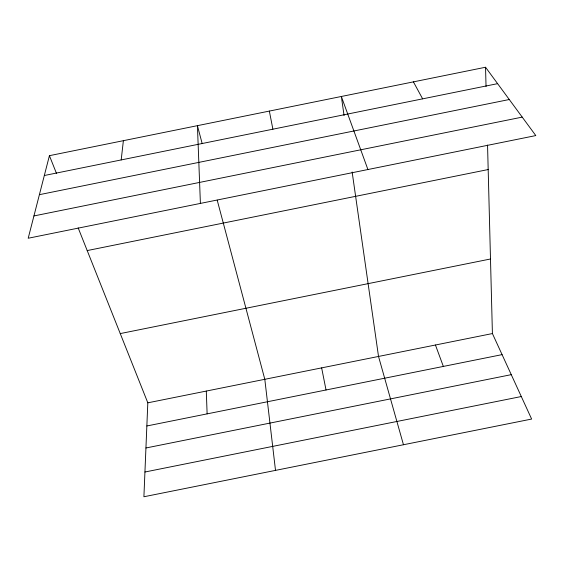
<?xml version="1.0" encoding="UTF-8"?>
<svg xmlns="http://www.w3.org/2000/svg" width="564" height="564" viewBox="0 0 564 564"><rect width="100%" height="100%" fill="white"/><g stroke="black" fill="none" stroke-linecap="round" stroke-linejoin="round"><path stroke-width="0.85" d="M78.156 227.849L147.817 402.823L143.905 496.757L531.633 419.059L492.414 333.557L487.55 145.047M121.189 159.936L123.382 140.676M49.42 155.678L28.2 238.241L535.8 135.579L485.541 67.243L49.42 155.678L56.52 173.508M44.323 175.51L497.61 83.655M39.395 194.679L509.278 99.518M33.932 215.941L522.222 117.115M87.201 250.578L488.184 169.545M120.252 333.585L490.49 258.989M147.817 402.823L492.414 333.557M146.851 425.975L502.08 354.629M145.935 447.985L511.266 374.658M144.934 472.012L521.298 396.534M413.412 81.872L422.633 98.848M435.443 345.006L443.353 366.424M367.918 169.531L341.347 96.479L344.075 115.557M403.464 444.742L378.522 356.448L352.14 171.992M202.138 143.432L197.421 125.666L200.403 203.407M217.21 200.171L264.805 379.311L275.507 470.383M321.642 367.883L326.034 389.985M269.345 111.08L272.891 129.191M206.29 391.071L207.122 413.87M485.541 67.243L486.041 86.468"/></g></svg>
